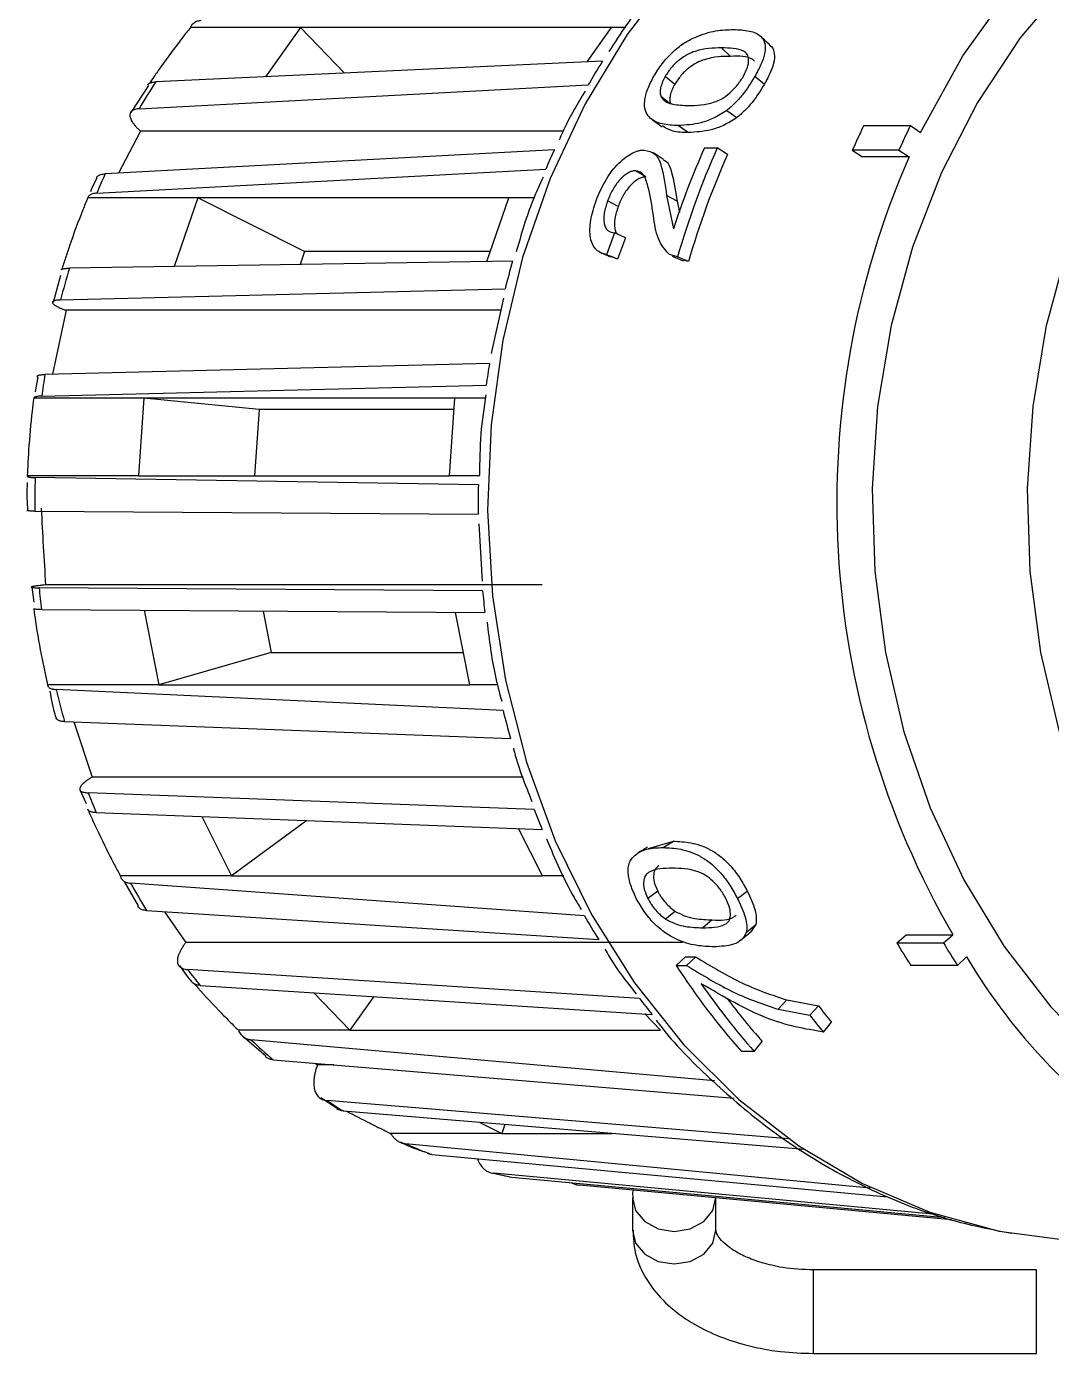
# Model space of a CAD drawing. Header units: millimetres. Extents: x 15 to 415, y 5 to 292.
# Drawn here: x 192.98 to 203.5, y 201.08 to 214.7 of the extents above; entities that cross this region are included whole.
import ezdxf

# ---------------------------------------------------------------- set-up
doc = ezdxf.new("R2010")
doc.units = ezdxf.units.MM

msp = doc.modelspace()

# ---------------------------------------------------------------- linework, layer by layer
at = {"color": 7, "linetype": 'Continuous', "lineweight": 25}
for p, q in [((195.7946, 214.6874), (194.6635, 214.6874)), ((195.7946, 214.6874), (195.4345, 214.1823)), ((198.9844, 214.6874), (195.7946, 214.6874)), ((196.246, 214.22), (195.7946, 214.6874)), ((198.7334, 214.3354), (198.9844, 214.6874)), ((199.1308, 214.6874), (198.9844, 214.6874)), ((200.2072, 214.3919), (200.1129, 214.4785)), ((198.8935, 214.3429), (194.3089, 214.1301)), ((194.2337, 214.0937), (194.054, 213.8144)), ((194.138, 213.8545), (198.7462, 214.1012)), ((199.6336, 214.1043), (199.5361, 214.1855)), ((200.4563, 214.1876), (200.5538, 214.1064)), ((199.5915, 213.9013), (199.4918, 213.9786)), ((200.1686, 213.8379), (200.2696, 213.7632)), ((199.6718, 213.682), (199.7742, 213.6102)), ((201.573, 213.6822), (202.0514, 213.6822)), ((202.0514, 213.6822), (202.1539, 213.6103)), ((194.1501, 213.6236), (193.9262, 213.194)), ((198.4874, 213.6236), (194.1501, 213.6236)), ((198.3983, 213.4334), (193.79, 213.1867)), ((199.9388, 213.4519), (200.0701, 213.4519)), ((200.1745, 213.3844), (200.0701, 213.4519)), ((201.4555, 213.4279), (201.5601, 213.3607)), ((201.9339, 213.4279), (201.4555, 213.4279)), ((201.9339, 213.4279), (202.0386, 213.3607)), ((202.0386, 213.3607), (201.5601, 213.3607)), ((193.7023, 212.9875), (198.3098, 213.2348)), ((199.3361, 213.1544), (199.2299, 213.2176)), ((194.7407, 212.9384), (193.6096, 212.9384)), ((194.7407, 212.9384), (194.4969, 212.2347)), ((197.9305, 212.9384), (194.7407, 212.9384)), ((195.8345, 212.3879), (194.7407, 212.9384)), ((197.7042, 212.2856), (197.9305, 212.9384)), ((198.189, 212.9384), (197.9305, 212.9384)), ((199.0531, 212.8513), (198.9446, 212.9088)), ((199.5501, 212.9653), (199.6204, 212.6226)), ((199.6582, 212.9067), (199.5501, 212.9653)), ((199.6582, 212.9067), (199.6838, 212.7878)), ((199.0163, 212.5815), (198.9345, 212.3566)), ((199.1269, 212.53), (199.0163, 212.5815)), ((199.1269, 212.53), (199.0463, 212.3093)), ((195.8345, 212.3879), (195.7885, 212.2552)), ((197.7397, 212.3879), (195.8345, 212.3879)), ((199.0463, 212.3093), (198.9345, 212.3566)), ((199.0463, 212.3093), (198.9771, 212.3414)), ((199.6631, 212.334), (199.5789, 212.3577)), ((199.7751, 212.2871), (199.6631, 212.334)), ((197.9702, 212.2898), (193.423, 212.2176)), ((199.7751, 212.2871), (199.7228, 212.3015)), ((193.3312, 212.1429), (193.2567, 211.8668)), ((193.3311, 211.8919), (197.892, 212.0051)), ((197.8759, 211.9115), (197.7489, 211.3407)), ((193.3875, 211.7859), (193.2503, 211.1291)), ((197.848, 211.7859), (193.3875, 211.7859)), ((197.7323, 211.2404), (193.1714, 211.1272)), ((193.097, 211.1018), (193.0713, 210.9489)), ((193.139, 210.9051), (197.6991, 211.0186)), ((194.1869, 210.8825), (193.0557, 210.8825)), ((194.1869, 210.8825), (194.1329, 210.0861)), ((197.3766, 210.8825), (194.1869, 210.8825)), ((195.3682, 210.7663), (194.1869, 210.8825)), ((197.3227, 210.0861), (197.3766, 210.8825)), ((197.6907, 210.8825), (197.3766, 210.8825)), ((195.3682, 210.7663), (195.3221, 210.0861)), ((197.3687, 210.7663), (195.3682, 210.7663)), ((194.1329, 210.0861), (192.9903, 210.0861)), ((197.6184, 209.9933), (193.0707, 210.0688)), ((194.1329, 210.0861), (197.3227, 210.0861)), ((197.6337, 210.0861), (197.3227, 210.0861)), ((193.0669, 209.7248), (197.6171, 209.6935)), ((197.6225, 209.5935), (197.6571, 209.0055)), ((193.0378, 208.9456), (193.0568, 208.7916)), ((197.6612, 208.9067), (193.1111, 208.938)), ((198.2718, 208.9673), (193.1775, 208.9673)), ((193.1372, 208.7147), (197.6865, 208.6833)), ((194.1899, 208.7074), (194.3401, 207.9434)), ((195.4097, 208.699), (195.4935, 208.2728)), ((197.5298, 207.9434), (197.384, 208.6854)), ((195.4935, 208.2728), (194.3401, 207.9434)), ((195.4935, 208.2728), (197.4651, 208.2728)), ((194.3401, 207.9434), (193.1975, 207.9434)), ((197.8726, 207.6782), (193.2867, 207.894)), ((194.3401, 207.9434), (197.5298, 207.9434)), ((197.8155, 207.9434), (197.5298, 207.9434)), ((193.3713, 207.5654), (197.9482, 207.3925)), ((193.4677, 207.5617), (193.6563, 206.9953)), ((193.5303, 206.8646), (193.5937, 206.7227)), ((198.0792, 206.9953), (193.6563, 206.9953)), ((198.192, 206.6607), (193.615, 206.8335)), ((193.6971, 206.6309), (198.2733, 206.4577)), ((194.7799, 206.5899), (195.0865, 205.9827)), ((195.8584, 206.5491), (195.0865, 205.9827)), ((198.2763, 205.9827), (198.0318, 206.4668)), ((199.3656, 206.2616), (199.6194, 206.3367)), ((199.514, 206.2713), (199.6194, 206.3367)), ((195.0865, 205.9827), (193.944, 205.9827)), ((193.9879, 205.9164), (194.1285, 205.6735)), ((195.0865, 205.9827), (198.2763, 205.9827)), ((198.4955, 205.9827), (198.2763, 205.9827)), ((198.708, 205.5711), (194.0497, 205.906)), ((199.4596, 205.8227), (199.3588, 205.7476)), ((200.2767, 205.7498), (200.3775, 205.8249)), ((194.2144, 205.625), (198.8532, 205.3276)), ((194.399, 205.6132), (194.6173, 205.2981)), ((199.639, 205.6172), (199.5402, 205.5383)), ((200.0185, 205.5292), (199.9207, 205.4485)), ((200.3679, 205.4007), (200.4652, 205.4823)), ((200.4652, 205.4823), (200.4134, 205.4068)), ((201.9119, 205.2943), (202.0081, 205.3778)), ((202.0081, 205.3778), (202.4866, 205.3778)), ((202.3904, 205.2943), (202.4866, 205.3778)), ((199.7116, 205.2981), (194.6173, 205.2981)), ((201.9119, 205.2943), (202.3904, 205.2943)), ((199.6497, 205.0616), (199.7432, 205.1494)), ((199.7432, 205.1494), (199.8495, 205.1494)), ((199.756, 205.0616), (199.8495, 205.1494)), ((202.5352, 205.0614), (202.6287, 205.1492)), ((199.2726, 204.7223), (194.6338, 205.0198)), ((199.6497, 205.0616), (199.756, 205.0616)), ((202.5352, 205.0614), (202.0568, 205.0614)), ((194.7638, 204.8576), (199.4019, 204.5595)), ((195.9255, 204.7829), (196.2991, 204.396)), ((196.5465, 204.743), (196.2991, 204.396)), ((200.6966, 204.6118), (200.7843, 204.7079)), ((200.7843, 204.7079), (201.1083, 204.6482)), ((199.4889, 204.396), (199.3263, 204.5644)), ((200.6966, 204.6118), (201.0214, 204.5509)), ((201.0214, 204.5509), (201.1083, 204.6482)), ((201.1591, 204.3779), (201.2433, 204.4784)), ((196.2991, 204.396), (195.1566, 204.396)), ((195.1968, 204.341), (195.4372, 204.1353)), ((200.0427, 203.8783), (195.2851, 204.2995)), ((196.2991, 204.396), (199.4889, 204.396)), ((200.4503, 204.1773), (200.5314, 204.2815)), ((200.4503, 204.1773), (200.3191, 204.1773)), ((195.5137, 204.0936), (200.2432, 203.7007)), ((195.9454, 204.0577), (195.9664, 204.0418)), ((196.1368, 204.0418), (195.9664, 204.0418)), ((196.0028, 203.7072), (196.1706, 203.5958)), ((200.7973, 203.2813), (196.0678, 203.6742)), ((196.2331, 203.5684), (200.9621, 203.1747)), ((197.8592, 203.3386), (196.7166, 203.3386)), ((197.6345, 203.4517), (197.8592, 203.3386)), ((197.891, 203.4304), (197.8592, 203.3386)), ((197.8592, 203.3386), (198.9927, 203.3386)), ((201.6395, 202.7756), (196.8719, 203.2318)), ((197.1421, 203.1211), (201.8158, 202.6867)), ((202.3184, 202.5064), (197.7766, 202.9286)), ((197.9609, 202.8895), (202.4051, 202.4755)), ((202.4729, 202.4513), (198.6547, 202.8073)), ((199.1996, 202.6802), (199.1996, 202.3454)), ((200.0567, 202.3454), (200.0567, 202.6766)), ((203.3457, 201.9368), (201.0567, 201.9368)), ((203.3457, 201.0797), (203.3457, 201.9368)), ((201.0567, 201.0797), (203.3457, 201.0797))]:
    msp.add_line(p, q, dxfattribs=at)
at = {"color": 8, "linetype": 'Continuous', "lineweight": 25}
msp.add_line((201.0567, 201.0797), (201.0567, 201.9368), dxfattribs=at)
at = {"color": 7, "linetype": 'Continuous', "lineweight": 25, "flags": 128}
for points in [[(202.1539, 213.6103), (202.5901, 214.3966), (203.1042, 215.1111), (203.6882, 215.7429), (204.3331, 216.2819), (205.0286, 216.7198), (205.7641, 217.0498), (206.5279, 217.2668), (207.3082, 217.3672)], [(199.6419, 215.2615), (199.1456, 214.6154), (198.7148, 213.9043), (198.3555, 213.1377), (198.0724, 212.326), (197.8695, 211.4802), (197.7494, 210.6117), (197.7137, 209.7322), (197.763, 208.8538), (197.8966, 207.9881), (198.1127, 207.147), (198.4083, 206.3419), (198.7794, 205.5835), (199.2212, 204.8822), (199.7274, 204.2475), (200.2914, 203.6878), (200.9055, 203.2109), (201.5614, 202.8231), (202.2502, 202.5297), (202.9626, 202.3347), (203.6889, 202.2407), (203.9955, 202.2317)], [(203.6781, 215.1752), (203.1783, 214.5807), (202.7404, 213.9191), (202.3705, 213.1998), (202.0737, 212.4328), (201.8544, 211.6289), (201.7154, 210.7993), (201.6588, 209.9558), (201.6854, 209.1101), (201.7948, 208.2741), (201.9855, 207.4596), (202.2548, 206.678), (202.5989, 205.9403), (203.0129, 205.2568), (203.4911, 204.6371), (204.0268, 204.09), (204.6124, 203.623), (205.2397, 203.2428), (205.9, 202.9547), (206.5838, 202.7627), (207.2817, 202.6695), (207.5839, 202.6602)], [(199.5191, 213.334), (199.4663, 213.3675), (199.4135, 213.4011)], [(198.8628, 212.3817), (198.9183, 212.358), (198.9738, 212.3343)], [(199.6088, 212.3418), (199.6645, 212.3184), (199.7202, 212.295)]]:
    msp.add_lwpolyline(points, dxfattribs=at)
at = {"color": 8, "linetype": 'Continuous', "lineweight": 25, "flags": 128}
for points in [[(205.8871, 203.8633), (205.6217, 204.09), (205.086, 204.6371), (204.6078, 205.2568), (204.1937, 205.9403), (203.8497, 206.678), (203.5804, 207.4596), (203.3897, 208.2741), (203.2803, 209.1101), (203.2537, 209.9558), (203.3103, 210.7993), (203.4492, 211.6289), (203.6686, 212.4328), (203.9653, 213.1998), (204.3353, 213.9191), (204.7732, 214.5807), (205.2729, 215.1752), (205.8275, 215.6943), (205.8931, 215.7477)], [(199.1996, 202.6802), (199.2322, 202.5473), (199.3251, 202.4347), (199.4641, 202.3594), (199.6281, 202.333), (199.7921, 202.3594), (199.9312, 202.4347), (200.0241, 202.5473), (200.0567, 202.6802), (200.0567, 202.6817)], [(199.1996, 202.3454), (199.2322, 202.2125), (199.3251, 202.0998), (199.4641, 202.0245), (199.6281, 201.9981), (199.7921, 202.0245), (199.9312, 202.0998), (200.0241, 202.2125), (200.0567, 202.3454), (200.0567, 202.3454)]]:
    msp.add_lwpolyline(points, dxfattribs=at)
at = {"color": 7, "linetype": 'Continuous', "lineweight": 25}
for centre, radius, start, end in [((205.276, 210.2859), 7.5627, 147.55782, 149.70193), ((200.2264, 210.2707), 7.0649, 146.88795, 149.51805), ((209.0375, 210.0797), 8.2883, 154.23725, 156.17397), ((209.5159, 210.0797), 8.2883, 154.23725, 156.17397), ((205.726, 210.0493), 8.0714, 155.21162, 156.75511), ((207.741, 209.9804), 8.5397, 156.01338, 161.97629), ((207.9294, 209.9577), 8.6011, 156.02996, 163.9617), ((207.8883, 209.9548), 8.4418, 156.02996, 163.9617), ((210.1524, 209.8121), 8.8559, 156.37724, 210.04693), ((200.6858, 210.0283), 7.5847, 155.39139, 157.0355), ((201.1065, 209.8756), 8.0325, 163.0485, 165.46288), ((206.2077, 209.8751), 8.5841, 163.66254, 165.633), ((206.4806, 209.8161), 8.8635, 170.75296, 172.20308), ((201.3866, 209.8144), 8.3195, 170.92135, 172.46717), ((201.5032, 209.8031), 8.4366, 178.19523, 180.53188), ((206.6121, 209.8031), 8.9957, 178.78835, 180.69823), ((201.4277, 209.7972), 8.3609, 185.89819, 187.43889), ((206.536, 209.7974), 8.9193, 185.73108, 187.17513), ((201.1655, 209.7465), 8.0936, 193.23128, 195.63348), ((206.2331, 209.7379), 8.6104, 193.83984, 195.80629), ((200.783, 209.619), 7.6902, 201.23582, 202.86486), ((205.8568, 209.6122), 8.2135, 201.05982, 202.58547), ((200.3076, 209.3844), 7.1597, 209.06714, 211.67397), ((205.3109, 209.3414), 7.6035, 209.72655, 211.86299), ((208.5899, 209.2849), 7.7794, 210.86097, 212.88126), ((209.0684, 209.2849), 7.7794, 210.86097, 212.88126), ((207.7141, 208.1445), 5.9019, 210.49794, 273.14306), ((199.8527, 209.0711), 6.6068, 217.82209, 219.62467), ((205.8632, 209.0696), 7.3941, 212.82385, 221.42556), ((205.9464, 209.0308), 7.3323, 214.52722, 221.44723), ((204.8652, 209.0336), 7.0615, 217.6278, 219.31517), ((205.867, 208.9966), 7.1204, 216.90265, 221.46715), ((206.7986, 209.0062), 7.2956, 217.63917, 219.37499), ((206.7784, 209.021), 7.1605, 217.63917, 219.37499), ((199.4388, 208.682), 6.0381, 226.53479, 229.4552), ((199.1466, 208.3008), 5.5574, 236.35799, 238.38091), ((198.9626, 207.9518), 5.1623, 246.10852, 249.35057), ((198.8889, 207.7194), 4.9182, 256.9297, 259.1243)]:
    msp.add_arc(centre, radius, start, end, dxfattribs=at)
for points, knots in [([(199.4602, 215.119), (199.4165, 215.0705), (199.2311, 214.8645), (199.0765, 214.6253), (198.9583, 214.4425)], [0, 0, 0, 0, 0.2356038, 1, 1, 1, 1]), ([(194.6635, 214.6874), (194.6372, 214.6541), (194.5315, 214.5202), (194.4198, 214.3685), (194.3245, 214.2337), (194.285, 214.177), (194.2581, 214.1374), (194.2426, 214.1146)], [0, 0, 0, 0, 0.175469, 0.7037819, 0.7922346, 0.8806108, 1, 1, 1, 1]), ([(194.7719, 214.7583), (194.7656, 214.7576), (194.7531, 214.7563), (194.7342, 214.7517), (194.7155, 214.7444), (194.6979, 214.7335), (194.6826, 214.7194), (194.6728, 214.7059), (194.6667, 214.6948), (194.6646, 214.6899), (194.6635, 214.6874)], [0, 0, 0, 0, 0.1206242, 0.2417402, 0.3990687, 0.5563971, 0.7137253, 0.8824374, 0.9411906, 1, 1, 1, 1]), ([(199.4192, 214.1876), (199.4462, 214.231), (199.5002, 214.3175), (199.6079, 214.4367), (199.7277, 214.532), (199.8816, 214.6085), (200.0594, 214.663), (200.1773, 214.6655), (200.2362, 214.6668)], [0, 0, 0, 0, 0.1264994, 0.2525475, 0.3776578, 0.5024578, 0.751109, 1, 1, 1, 1]), ([(200.2362, 214.6668), (200.2927, 214.6647), (200.4054, 214.6603), (200.5167, 214.6128), (200.5639, 214.5299), (200.5654, 214.437), (200.5267, 214.3174), (200.4798, 214.231), (200.4563, 214.1876)], [0, 0, 0, 0, 0.2489047, 0.4974834, 0.6223125, 0.7475325, 0.873476, 1, 1, 1, 1]), ([(200.6136, 214.5042), (200.5978, 214.5192), (200.5663, 214.5493), (200.5348, 214.5794), (200.519, 214.5945)], [0, 0, 0, 0, 0.4999992, 1, 1, 1, 1]), ([(200.6119, 214.5028), (200.6139, 214.5019), (200.6374, 214.491), (200.6553, 214.4401), (200.6608, 214.3522), (200.6227, 214.2338), (200.5768, 214.1489), (200.5538, 214.1064)], [0, 0, 0, 0, 0.0229658, 0.2674765, 0.5114774, 0.7554969, 1, 1, 1, 1]), ([(200.1129, 214.4785), (200.028, 214.4772), (199.9218, 214.4755), (199.7648, 214.4153), (199.6799, 214.3578), (199.5963, 214.2794), (199.5562, 214.2168), (199.5361, 214.1855)], [0, 0, 0, 0, 0.4979511, 0.6227535, 0.7479571, 0.873668, 1, 1, 1, 1]), ([(200.2072, 214.3919), (200.1223, 214.3906), (200.0163, 214.389), (199.86, 214.33), (199.7758, 214.2736), (199.693, 214.1967), (199.6534, 214.1351), (199.6336, 214.1043)], [0, 0, 0, 0, 0.5004746, 0.625625, 0.7505855, 0.8752851, 1, 1, 1, 1]), ([(200.3382, 214.1876), (200.354, 214.2188), (200.3856, 214.2811), (200.3953, 214.3585), (200.3819, 214.4166), (200.2991, 214.4753), (200.1956, 214.4771), (200.1129, 214.4785)], [0, 0, 0, 0, 0.1262341, 0.2519697, 0.3771553, 0.5019799, 1, 1, 1, 1]), ([(200.4536, 214.3418), (200.4472, 214.3475), (200.3907, 214.3971), (200.2934, 214.3944), (200.2072, 214.3919)], [0, 0, 0, 0, 0.1144967, 1, 1, 1, 1]), ([(194.2258, 214.0988), (194.2266, 214.1003), (194.2292, 214.1053), (194.2377, 214.1124), (194.2507, 214.1196), (194.2646, 214.124), (194.2767, 214.1266), (194.2898, 214.1288), (194.3012, 214.1296), (194.3089, 214.1301)], [0, 0, 0, 0, 0.0813358, 0.2660796, 0.4639893, 0.6411048, 0.7300344, 0.8182562, 1, 1, 1, 1]), ([(199.6718, 213.682), (199.6151, 213.6845), (199.5017, 213.6894), (199.3836, 213.7417), (199.3277, 213.8323), (199.3184, 213.9317), (199.3502, 214.0567), (199.3961, 214.1439), (199.4192, 214.1876)], [0, 0, 0, 0, 0.2489196, 0.4974993, 0.6223655, 0.7475698, 0.8734839, 1, 1, 1, 1]), ([(199.5361, 214.1855), (199.5305, 214.1755), (199.5195, 214.1555), (199.5016, 214.116), (199.4867, 214.0684), (199.482, 214.0178), (199.4885, 213.9917), (199.4918, 213.9786)], [0, 0, 0, 0, 0.1257548, 0.2513864, 0.5017456, 0.7512825, 1, 1, 1, 1]), ([(199.6336, 214.1043), (199.6282, 214.0945), (199.6173, 214.0749), (199.5999, 214.0361), (199.5855, 213.9893), (199.5813, 213.9397), (199.5881, 213.9141), (199.5915, 213.9013)], [0, 0, 0, 0, 0.1251768, 0.2502868, 0.500035, 0.7499143, 1, 1, 1, 1]), ([(199.774, 213.8872), (199.8585, 213.8889), (199.9641, 213.891), (200.1162, 213.9525), (200.1976, 214.0139), (200.2783, 214.0934), (200.3182, 214.1562), (200.3382, 214.1876)], [0, 0, 0, 0, 0.4979741, 0.6227974, 0.7479899, 0.8737186, 1, 1, 1, 1]), ([(200.4563, 214.1876), (200.416, 214.1223), (200.3557, 214.0242), (200.2637, 213.9229), (200.2098, 213.8713), (200.1823, 213.849), (200.1686, 213.8379)], [0, 0, 0, 0, 0.5003167, 0.7504277, 0.8753328, 1, 1, 1, 1]), ([(200.5538, 214.1064), (200.5142, 214.0422), (200.4547, 213.9457), (200.3638, 213.8465), (200.3104, 213.7959), (200.2832, 213.7741), (200.2696, 213.7632)], [0, 0, 0, 0, 0.4988163, 0.7491523, 0.8745511, 1, 1, 1, 1]), ([(198.714, 214.0335), (198.6371, 213.9081), (198.5386, 213.7474), (198.4638, 213.5704), (198.4474, 213.5316)], [0, 0, 0, 0, 0.7806617, 1, 1, 1, 1]), ([(199.4918, 213.9786), (199.5072, 213.9596), (199.538, 213.9216), (199.6358, 213.8931), (199.7187, 213.8896), (199.774, 213.8872)], [0, 0, 0, 0, 0.2499109, 0.5000071, 1, 1, 1, 1]), ([(194.138, 213.8545), (194.1301, 213.8538), (194.1142, 213.8526), (194.0942, 213.848), (194.0768, 213.8414), (194.0583, 213.8299), (194.0469, 213.8143), (194.0426, 213.7951), (194.0431, 213.7788), (194.0473, 213.7609), (194.0549, 213.7419), (194.0662, 213.7212), (194.0813, 213.6988), (194.1005, 213.6748), (194.123, 213.6498), (194.141, 213.6324), (194.1501, 213.6236)], [0, 0, 0, 0, 0.064803, 0.129606, 0.194409, 0.2638905, 0.3934223, 0.4582437, 0.5277385, 0.5926112, 0.6574839, 0.7223565, 0.7918988, 0.8605447, 0.9291906, 1, 1, 1, 1]), ([(200.1686, 213.8379), (200.1224, 213.8085), (200.0302, 213.7497), (199.8595, 213.6928), (199.7469, 213.6863), (199.6718, 213.682)], [0, 0, 0, 0, 0.2503766, 0.5004768, 1, 1, 1, 1]), ([(199.4044, 213.7413), (199.421, 213.7295), (199.454, 213.7058), (199.4871, 213.6821), (199.5036, 213.6703)], [0, 0, 0, 0, 0.5000031, 1, 1, 1, 1]), ([(199.7742, 213.6102), (199.7161, 213.6106), (199.6148, 213.6114), (199.5406, 213.6576), (199.509, 213.6773)], [0, 0, 0, 0, 0.574268, 1, 1, 1, 1]), ([(200.2696, 213.7632), (200.2237, 213.7343), (200.1319, 213.6765), (199.9618, 213.6207), (199.8493, 213.6144), (199.7742, 213.6102)], [0, 0, 0, 0, 0.2496847, 0.4998081, 1, 1, 1, 1]), ([(198.8282, 212.9136), (198.8554, 212.9798), (198.8962, 213.079), (198.9757, 213.2001), (199.0428, 213.2804), (199.1147, 213.3465), (199.1877, 213.3968), (199.2457, 213.42), (199.2892, 213.4299), (199.3093, 213.4305), (199.3194, 213.4308)], [0, 0, 0, 0, 0.2516877, 0.3774668, 0.5027967, 0.6279242, 0.7520739, 0.8760112, 0.9380085, 1, 1, 1, 1]), ([(199.3194, 213.4308), (199.3593, 213.4221), (199.4394, 213.4045), (199.5147, 213.2392), (199.5359, 213.075), (199.5501, 212.9653)], [0, 0, 0, 0, 0.2477429, 0.4974241, 1, 1, 1, 1]), ([(199.516, 213.3288), (199.5219, 213.3268), (199.5654, 213.3125), (199.6162, 213.1693), (199.6414, 213.0118), (199.6582, 212.9067)], [0, 0, 0, 0, 0.0500991, 0.3660924, 1, 1, 1, 1]), ([(193.7039, 213.1421), (193.6865, 213.1103), (193.6616, 213.065), (193.6436, 213.0154), (193.6382, 213.0006)], [0, 0, 0, 0, 0.7006879, 1, 1, 1, 1]), ([(193.7011, 213.1435), (193.7017, 213.1463), (193.7035, 213.1538), (193.7131, 213.163), (193.7262, 213.1724), (193.7438, 213.1795), (193.7646, 213.1846), (193.7815, 213.186), (193.79, 213.1867)], [0, 0, 0, 0, 0.1031675, 0.2741662, 0.4575448, 0.6365055, 0.8154663, 1, 1, 1, 1]), ([(198.2825, 213.1531), (198.2462, 213.0732), (198.1348, 212.8281), (198.0585, 212.5645), (198.007, 212.3868)], [0, 0, 0, 0, 0.3257621, 1, 1, 1, 1]), ([(199.2299, 213.2176), (199.2178, 213.2166), (199.1936, 213.2145), (199.153, 213.1961), (199.111, 213.1658), (199.0696, 213.1258), (199.0307, 213.0775), (198.9843, 213.0063), (198.9605, 212.9479), (198.9446, 212.9088)], [0, 0, 0, 0, 0.1238355, 0.2477501, 0.3676664, 0.4971161, 0.6224995, 0.7482459, 1, 1, 1, 1]), ([(199.3361, 213.1544), (199.3241, 213.1533), (199.2999, 213.1513), (199.2596, 213.1333), (199.2177, 213.1036), (199.1766, 213.0644), (199.1381, 213.0169), (199.0922, 212.9471), (199.0687, 212.8896), (199.0531, 212.8513)], [0, 0, 0, 0, 0.12508492, 0.25003868, 0.37055013, 0.50016895, 0.62523209, 0.75027771, 1, 1, 1, 1]), ([(199.4148, 212.7601), (199.3997, 212.8587), (199.3771, 213.0063), (199.3319, 213.1522), (199.284, 213.2082), (199.2479, 213.2145), (199.2299, 213.2176)], [0, 0, 0, 0, 0.501966, 0.7517028, 0.8761397, 1, 1, 1, 1]), ([(193.6096, 212.9384), (193.593, 212.8978), (193.5263, 212.735), (193.4588, 212.5504), (193.4028, 212.3864), (193.3753, 212.304), (193.3557, 212.2423), (193.3427, 212.2011)], [0, 0, 0, 0, 0.1658599, 0.6652408, 0.7488497, 0.8323861, 1, 1, 1, 1]), ([(193.7023, 212.9875), (193.6961, 212.9871), (193.6839, 212.9862), (193.666, 212.983), (193.649, 212.9779), (193.6338, 212.9703), (193.6216, 212.9606), (193.6148, 212.9512), (193.6112, 212.9435), (193.6101, 212.9401), (193.6096, 212.9384)], [0, 0, 0, 0, 0.1206242, 0.2417402, 0.3990687, 0.5563971, 0.7137253, 0.8824374, 0.9411906, 1, 1, 1, 1]), ([(198.9345, 212.3566), (198.8972, 212.3678), (198.841, 212.3847), (198.7903, 212.4545), (198.7674, 212.5261), (198.7609, 212.6128), (198.773, 212.7422), (198.8061, 212.8451), (198.8282, 212.9136)], [0, 0, 0, 0, 0.2474197, 0.3728759, 0.496729, 0.6215912, 0.7480573, 1, 1, 1, 1]), ([(198.9446, 212.9088), (198.931, 212.8665), (198.9105, 212.803), (198.9043, 212.7247), (198.9088, 212.6725), (198.9233, 212.6299), (198.9559, 212.5905), (198.9922, 212.5851), (199.0163, 212.5815)], [0, 0, 0, 0, 0.2520304, 0.3779616, 0.5034278, 0.6283719, 0.752787, 1, 1, 1, 1]), ([(199.0531, 212.8513), (199.0398, 212.8098), (199.0197, 212.7474), (199.014, 212.6704), (199.0192, 212.6198), (199.0297, 212.5842), (199.0417, 212.5717), (199.0451, 212.568)], [0, 0, 0, 0, 0.3696142, 0.5547803, 0.7398787, 0.9249864, 1, 1, 1, 1]), ([(199.5789, 212.3577), (199.5359, 212.4068), (199.4494, 212.5055), (199.4263, 212.6749), (199.4148, 212.7601)], [0, 0, 0, 0, 0.4973997, 1, 1, 1, 1]), ([(193.3427, 212.2011), (193.3425, 212.2024), (193.3422, 212.2052), (193.3466, 212.2086), (193.3547, 212.2116), (193.3667, 212.2141), (193.3797, 212.2156), (193.3913, 212.2164), (193.4041, 212.2172), (193.4154, 212.2174), (193.423, 212.2176)], [0, 0, 0, 0, 0.1434162, 0.2868333, 0.4302515, 0.5838904, 0.7213867, 0.7904234, 0.8589108, 1, 1, 1, 1]), ([(193.3311, 211.8919), (193.3233, 211.8916), (193.3077, 211.891), (193.2886, 211.8889), (193.2724, 211.8859), (193.2562, 211.8806), (193.2477, 211.8734), (193.2471, 211.8646), (193.2507, 211.8571), (193.2584, 211.8489), (193.2696, 211.8402), (193.2849, 211.8307), (193.3043, 211.8204), (193.328, 211.8094), (193.3554, 211.7979), (193.3767, 211.7899), (193.3875, 211.7859)], [0, 0, 0, 0, 0.064803, 0.129606, 0.194409, 0.2638905, 0.3934223, 0.4582437, 0.5277385, 0.5926112, 0.6574839, 0.7223565, 0.7918988, 0.8605447, 0.9291906, 1, 1, 1, 1]), ([(193.0896, 211.1031), (193.0897, 211.1059), (193.0898, 211.1109), (193.0988, 211.1163), (193.1104, 211.1206), (193.1265, 211.1239), (193.1464, 211.1262), (193.163, 211.1268), (193.1714, 211.1272)], [0, 0, 0, 0, 0.1966553, 0.3498353, 0.5141053, 0.6744065, 0.8347077, 1, 1, 1, 1]), ([(193.0557, 210.8825), (193.0502, 210.8387), (193.028, 210.6628), (193.011, 210.4634), (192.9998, 210.2863), (192.9949, 210.1973), (192.9922, 210.1306), (192.9903, 210.0861)], [0, 0, 0, 0, 0.1658599, 0.6652408, 0.7488497, 0.8323861, 1, 1, 1, 1]), ([(193.139, 210.9051), (193.1329, 210.9048), (193.1208, 210.9044), (193.1036, 210.903), (193.0875, 210.9006), (193.0738, 210.8972), (193.0635, 210.8927), (193.0585, 210.8884), (193.0564, 210.8848), (193.056, 210.8833), (193.0557, 210.8825)], [0, 0, 0, 0, 0.1206242, 0.2417402, 0.3990687, 0.5563971, 0.7137253, 0.8824374, 0.9411906, 1, 1, 1, 1]), ([(197.6954, 210.9198), (197.6754, 210.7861), (197.6345, 210.5127), (197.6318, 210.2351), (197.6303, 210.0933)], [0, 0, 0, 0, 0.4893019, 1, 1, 1, 1]), ([(192.9898, 210.02), (192.9889, 210.0077), (192.9816, 209.9119), (192.9881, 209.8156), (192.9939, 209.7317)], [0, 0, 0, 0, 0.1285553, 1, 1, 1, 1]), ([(192.9903, 210.0861), (192.9902, 210.0847), (192.9899, 210.0818), (192.9943, 210.0782), (193.0024, 210.075), (193.0144, 210.0725), (193.0275, 210.0709), (193.0391, 210.07), (193.0519, 210.0693), (193.0632, 210.069), (193.0707, 210.0688)], [0, 0, 0, 0, 0.1434162, 0.2868333, 0.4302515, 0.5838904, 0.7213867, 0.7904234, 0.8589108, 1, 1, 1, 1]), ([(193.0669, 209.7248), (193.0607, 209.7248), (193.0483, 209.725), (193.031, 209.7254), (193.0151, 209.726), (193.0018, 209.727), (192.9921, 209.7283), (192.9863, 209.7297), (192.9859, 209.7309), (192.9857, 209.7315)], [0, 0, 0, 0, 0.11922652, 0.23896822, 0.38988018, 0.54079209, 0.69170394, 0.85352043, 1, 1, 1, 1]), ([(193.1775, 208.9673), (193.1669, 208.9662), (193.1509, 208.9646), (193.1319, 208.9626), (193.1136, 208.9605), (193.0934, 208.9581), (193.073, 208.9553), (193.0566, 208.9527), (193.0436, 208.9502), (193.0347, 208.9479), (193.03, 208.9458), (193.0293, 208.9439), (193.0326, 208.9423), (193.0397, 208.941), (193.0482, 208.9401), (193.0557, 208.9396), (193.0641, 208.9391), (193.0761, 208.9386), (193.0924, 208.9382), (193.1048, 208.9381), (193.1111, 208.938)], [0, 0, 0, 0, 0.0669133, 0.1005304, 0.1338419, 0.2027554, 0.2678245, 0.3328936, 0.3979628, 0.4677427, 0.5327109, 0.5976791, 0.6626473, 0.7323198, 0.7869589, 0.8143663, 0.8416064, 0.8973325, 0.9485556, 1, 1, 1, 1]), ([(193.0561, 208.7209), (193.062, 208.6781), (193.0855, 208.5064), (193.1202, 208.3118), (193.1551, 208.1388), (193.1732, 208.052), (193.1878, 207.9868), (193.1975, 207.9434)], [0, 0, 0, 0, 0.1658599, 0.6652408, 0.7488497, 0.8323861, 1, 1, 1, 1]), ([(193.1372, 208.7147), (193.1312, 208.7148), (193.1191, 208.7149), (193.102, 208.7153), (193.0862, 208.7159), (193.0727, 208.7169), (193.0628, 208.7181), (193.0583, 208.7193), (193.0565, 208.7203), (193.0562, 208.7207), (193.0561, 208.7209)], [0, 0, 0, 0, 0.1206242, 0.2417402, 0.3990687, 0.5563971, 0.7137253, 0.8824374, 0.9411906, 1, 1, 1, 1]), ([(197.7078, 208.5843), (197.7298, 208.4031), (197.7633, 208.1279), (197.834, 207.8631), (197.8582, 207.7727)], [0, 0, 0, 0, 0.6584005, 1, 1, 1, 1]), ([(193.1975, 207.9434), (193.1981, 207.9393), (193.1993, 207.9312), (193.2055, 207.9209), (193.2152, 207.9118), (193.2285, 207.9046), (193.2424, 207.9001), (193.2545, 207.8975), (193.2676, 207.8953), (193.279, 207.8945), (193.2867, 207.894)], [0, 0, 0, 0, 0.1434162, 0.2868333, 0.4302515, 0.5838904, 0.7213867, 0.7904234, 0.8589108, 1, 1, 1, 1]), ([(193.2211, 207.8784), (193.2364, 207.7923), (193.2532, 207.6973), (193.2833, 207.6075), (193.2862, 207.5991)], [0, 0, 0, 0, 0.9065881, 1, 1, 1, 1]), ([(193.3713, 207.5654), (193.3634, 207.5658), (193.3477, 207.5667), (193.3283, 207.5699), (193.3117, 207.5745), (193.295, 207.5827), (193.2861, 207.591), (193.2853, 207.5982), (193.2852, 207.5987)], [0, 0, 0, 0, 0.1601461, 0.3202922, 0.4804382, 0.6521463, 0.9722551, 1, 1, 1, 1]), ([(197.9781, 207.2932), (197.9817, 207.2786), (198.0283, 207.0893), (198.1007, 206.9109), (198.1674, 206.7462)], [0, 0, 0, 0, 0.0771052, 1, 1, 1, 1]), ([(193.6563, 206.9953), (193.6469, 206.9896), (193.628, 206.9782), (193.6036, 206.9617), (193.5816, 206.9454), (193.5632, 206.9298), (193.5486, 206.9151), (193.5378, 206.9016), (193.5306, 206.8888), (193.5262, 206.8734), (193.5297, 206.8604), (193.5407, 206.85), (193.5531, 206.8435), (193.5697, 206.8386), (193.5899, 206.835), (193.6065, 206.834), (193.615, 206.8335)], [0, 0, 0, 0, 0.0650112, 0.1300225, 0.1950339, 0.2647294, 0.3297609, 0.3947924, 0.459824, 0.5295601, 0.6593551, 0.7243086, 0.7939645, 0.8619375, 0.9299106, 1, 1, 1, 1]), ([(193.6107, 206.6653), (193.6271, 206.6277), (193.693, 206.477), (193.7757, 206.3061), (193.8533, 206.1543), (193.8928, 206.078), (193.9235, 206.0209), (193.944, 205.9827)], [0, 0, 0, 0, 0.16585987, 0.66524082, 0.74884966, 0.83238612, 1, 1, 1, 1]), ([(193.6971, 206.6309), (193.691, 206.6312), (193.6789, 206.6319), (193.6614, 206.6341), (193.645, 206.6377), (193.6308, 206.6429), (193.6198, 206.6498), (193.6142, 206.6563), (193.6116, 206.6617), (193.611, 206.6641), (193.6107, 206.6653)], [0, 0, 0, 0, 0.12062417, 0.24174018, 0.39906869, 0.55639709, 0.71372534, 0.88243743, 0.94119061, 1, 1, 1, 1]), ([(198.3186, 206.3599), (198.4053, 206.1537), (198.5105, 205.9034), (198.6487, 205.6774), (198.6731, 205.6375)], [0, 0, 0, 0, 0.8237926, 1, 1, 1, 1]), ([(199.6194, 206.3367), (199.6783, 206.3342), (199.796, 206.3293), (199.9618, 206.2762), (200.1036, 206.185), (200.2102, 206.0846), (200.3053, 205.9579), (200.3534, 205.8692), (200.3775, 205.8249)], [0, 0, 0, 0, 0.250515, 0.5004059, 0.6254334, 0.7502002, 0.8749764, 1, 1, 1, 1]), ([(199.2395, 205.7498), (199.2185, 205.795), (199.1767, 205.8852), (199.1501, 206.0138), (199.1612, 206.1189), (199.2272, 206.2046), (199.3417, 206.2668), (199.4566, 206.2698), (199.514, 206.2713)], [0, 0, 0, 0, 0.1264994, 0.2525475, 0.3776578, 0.5024578, 0.751109, 1, 1, 1, 1]), ([(199.3558, 206.2783), (199.3388, 206.2676), (199.3049, 206.2461), (199.271, 206.2247), (199.254, 206.214)], [0, 0, 0, 0, 0.4999982, 1, 1, 1, 1]), ([(199.514, 206.2713), (199.573, 206.2688), (199.6908, 206.2638), (199.8572, 206.2095), (199.9998, 206.1165), (200.1072, 206.0141), (200.2033, 205.8851), (200.2522, 205.795), (200.2767, 205.7498)], [0, 0, 0, 0, 0.2489047, 0.4974834, 0.6223125, 0.7475325, 0.873476, 1, 1, 1, 1]), ([(199.6074, 206.06), (199.524, 206.0584), (199.4197, 206.0565), (199.331, 205.9909), (199.311, 205.9288), (199.3151, 205.8452), (199.3442, 205.7802), (199.3588, 205.7476)], [0, 0, 0, 0, 0.4979511, 0.6227535, 0.7479571, 0.873668, 1, 1, 1, 1]), ([(199.4693, 206.0828), (199.458, 206.0753), (199.4315, 206.0576), (199.4138, 206.0004), (199.4168, 205.9188), (199.4453, 205.8548), (199.4596, 205.8227)], [0, 0, 0, 0, 0.1993533, 0.4665965, 0.7332819, 1, 1, 1, 1]), ([(200.1585, 205.7498), (200.1398, 205.7823), (200.1025, 205.847), (200.0255, 205.9295), (199.9467, 205.9923), (199.7973, 206.0563), (199.6918, 206.0583), (199.6074, 206.06)], [0, 0, 0, 0, 0.1262341, 0.2519697, 0.3771553, 0.5019799, 1, 1, 1, 1]), ([(193.944, 205.9827), (193.9459, 205.9764), (193.9498, 205.9638), (193.9595, 205.9478), (193.9723, 205.9337), (193.9879, 205.9226), (194.0033, 205.9155), (194.0163, 205.9115), (194.0302, 205.9081), (194.0419, 205.9068), (194.0497, 205.906)], [0, 0, 0, 0, 0.1434162, 0.2868333, 0.4302515, 0.5838904, 0.7213867, 0.7904234, 0.8589108, 1, 1, 1, 1]), ([(199.4596, 205.8227), (199.465, 205.8126), (199.4758, 205.7924), (199.5009, 205.7526), (199.5376, 205.7051), (199.5874, 205.6553), (199.6218, 205.6299), (199.639, 205.6172)], [0, 0, 0, 0, 0.1251768, 0.2502868, 0.500035, 0.7499143, 1, 1, 1, 1]), ([(200.3775, 205.8249), (200.4083, 205.7592), (200.4545, 205.6607), (200.4703, 205.5632), (200.4712, 205.5138), (200.4672, 205.4928), (200.4652, 205.4823)], [0, 0, 0, 0, 0.4988163, 0.7491523, 0.8745511, 1, 1, 1, 1]), ([(194.2144, 205.625), (194.2064, 205.6258), (194.1904, 205.6273), (194.1698, 205.6328), (194.1517, 205.6408), (194.1343, 205.6521), (194.1274, 205.664), (194.1236, 205.6706)], [0, 0, 0, 0, 0.1843043, 0.3686086, 0.5529129, 0.7505233, 1, 1, 1, 1]), ([(200.0358, 205.2528), (199.9765, 205.2552), (199.8579, 205.2598), (199.685, 205.3087), (199.5331, 205.3951), (199.4176, 205.4916), (199.3144, 205.6154), (199.2645, 205.705), (199.2395, 205.7498)], [0, 0, 0, 0, 0.2489196, 0.4974993, 0.6223655, 0.7475698, 0.8734839, 1, 1, 1, 1]), ([(199.3588, 205.7476), (199.3643, 205.7373), (199.3752, 205.7167), (199.4008, 205.6762), (199.4378, 205.6279), (199.4881, 205.5772), (199.5229, 205.5512), (199.5402, 205.5383)], [0, 0, 0, 0, 0.1257548, 0.2513864, 0.5017456, 0.7512825, 1, 1, 1, 1]), ([(199.9207, 205.4485), (200.0034, 205.4501), (200.1068, 205.4521), (200.1928, 205.5124), (200.208, 205.5732), (200.2023, 205.653), (200.1731, 205.7175), (200.1585, 205.7498)], [0, 0, 0, 0, 0.4979741, 0.6227974, 0.7479899, 0.8737186, 1, 1, 1, 1]), ([(200.2767, 205.7498), (200.3081, 205.683), (200.3552, 205.5828), (200.3721, 205.4832), (200.3735, 205.433), (200.3698, 205.4115), (200.3679, 205.4007)], [0, 0, 0, 0, 0.5003167, 0.7504277, 0.8753328, 1, 1, 1, 1]), ([(199.5402, 205.5383), (199.5761, 205.5195), (199.6479, 205.4819), (199.7762, 205.4542), (199.8629, 205.4508), (199.9207, 205.4485)], [0, 0, 0, 0, 0.2499109, 0.5000071, 1, 1, 1, 1]), ([(199.639, 205.6172), (199.6747, 205.5988), (199.7462, 205.5619), (199.8741, 205.5347), (199.9607, 205.5314), (200.0185, 205.5292)], [0, 0, 0, 0, 0.2494139, 0.4995671, 1, 1, 1, 1]), ([(200.0185, 205.5292), (200.1048, 205.5264), (200.2003, 205.5233), (200.2581, 205.5732), (200.2636, 205.578)], [0, 0, 0, 0, 0.9039181, 1, 1, 1, 1]), ([(200.3679, 205.4007), (200.353, 205.3726), (200.3232, 205.3163), (200.2123, 205.2629), (200.1064, 205.2569), (200.0358, 205.2528)], [0, 0, 0, 0, 0.2503766, 0.5004768, 1, 1, 1, 1]), ([(200.3158, 205.3229), (200.3321, 205.3369), (200.3647, 205.3649), (200.3973, 205.3929), (200.4136, 205.407)], [0, 0, 0, 0, 0.4999951, 1, 1, 1, 1]), ([(194.6173, 205.2981), (194.6099, 205.2883), (194.5951, 205.2687), (194.5766, 205.2403), (194.5604, 205.2123), (194.5476, 205.1854), (194.5382, 205.1601), (194.5323, 205.1369), (194.5297, 205.1149), (194.5308, 205.0883), (194.5389, 205.0659), (194.5537, 205.0481), (194.5683, 205.037), (194.5867, 205.0284), (194.6082, 205.0223), (194.6252, 205.0206), (194.6338, 205.0198)], [0, 0, 0, 0, 0.0650077, 0.1300155, 0.1950233, 0.2647145, 0.329746, 0.3947775, 0.4598091, 0.5295452, 0.6593403, 0.7242937, 0.7939497, 0.8619275, 0.9299053, 1, 1, 1, 1]), ([(198.9177, 205.229), (198.9468, 205.1787), (199.0416, 205.0147), (199.1581, 204.8709), (199.2389, 204.7713)], [0, 0, 0, 0, 0.306854, 1, 1, 1, 1]), ([(199.8495, 205.1494), (200.0107, 205.052), (200.3333, 204.8572), (200.6339, 204.7577), (200.7843, 204.7079)], [0, 0, 0, 0, 0.4998423, 1, 1, 1, 1]), ([(194.5523, 205.0624), (194.5875, 205.0093), (194.6268, 204.9497), (194.6742, 204.8991), (194.6792, 204.8937)], [0, 0, 0, 0, 0.8932879, 1, 1, 1, 1]), ([(199.756, 205.0616), (199.9183, 204.9624), (200.2426, 204.7643), (200.5454, 204.6626), (200.6966, 204.6118)], [0, 0, 0, 0, 0.5006269, 1, 1, 1, 1]), ([(194.7638, 204.8576), (194.7577, 204.8581), (194.7453, 204.8592), (194.7271, 204.8631), (194.7094, 204.8692), (194.6932, 204.8783), (194.6798, 204.8901), (194.6719, 204.9014), (194.6673, 204.9107), (194.6659, 204.9147), (194.6651, 204.9168)], [0, 0, 0, 0, 0.1206242, 0.2417402, 0.3990687, 0.5563971, 0.7137253, 0.8824374, 0.9411906, 1, 1, 1, 1]), ([(194.7035, 204.8732), (194.716, 204.859), (194.8043, 204.7585), (194.9134, 204.6428), (195.0261, 204.5269), (195.0833, 204.4687), (195.1273, 204.4251), (195.1566, 204.396)], [0, 0, 0, 0, 0.0893923, 0.6345527, 0.7258261, 0.8170206, 1, 1, 1, 1]), ([(201.1591, 204.3779), (200.9697, 204.4101), (200.59, 204.4745), (200.1341, 204.7412), (199.9056, 204.8749)], [0, 0, 0, 0, 0.4987635, 1, 1, 1, 1]), ([(199.4419, 204.5011), (199.4524, 204.487), (199.6178, 204.2654), (199.9906, 203.8948), (200.5568, 203.4033), (201.1709, 202.9954), (201.8175, 202.6707), (202.4586, 202.435), (202.8888, 202.3522), (203.0878, 202.3139)], [0, 0, 0, 0, 0.0115427, 0.1810889, 0.3503417, 0.5192025, 0.6875894, 0.8554599, 1, 1, 1, 1]), ([(195.1566, 204.396), (195.1604, 204.3881), (195.168, 204.3722), (195.1825, 204.3521), (195.1994, 204.3344), (195.2184, 204.3204), (195.2358, 204.3115), (195.25, 204.3064), (195.2649, 204.3021), (195.277, 204.3006), (195.2851, 204.2995)], [0, 0, 0, 0, 0.1434162, 0.2868333, 0.4302515, 0.5838904, 0.7213867, 0.7904234, 0.8589108, 1, 1, 1, 1]), ([(195.5137, 204.0936), (195.5055, 204.0946), (195.489, 204.0966), (195.4668, 204.1039), (195.4469, 204.1137), (195.4358, 204.1228), (195.4305, 204.1272)], [0, 0, 0, 0, 0.2545691, 0.5091382, 0.7637072, 1, 1, 1, 1]), ([(195.9664, 204.0418), (195.962, 204.0289), (195.9532, 204.0031), (195.9433, 203.9656), (195.9357, 203.9285), (195.9311, 203.8931), (195.9294, 203.8596), (195.9306, 203.8289), (195.9346, 203.7998), (195.9439, 203.7648), (195.9589, 203.7352), (195.979, 203.7117), (195.9971, 203.6969), (196.0181, 203.6856), (196.0414, 203.6776), (196.0589, 203.6753), (196.0678, 203.6742)], [0, 0, 0, 0, 0.0650077, 0.1300155, 0.1950233, 0.2647145, 0.329746, 0.3947775, 0.4598091, 0.5295452, 0.6593403, 0.7242937, 0.7939497, 0.8619275, 0.9299053, 1, 1, 1, 1]), ([(196.2331, 203.5684), (196.2267, 203.5691), (196.214, 203.5706), (196.1946, 203.5758), (196.1786, 203.5819), (196.1695, 203.588), (196.1666, 203.5899)], [0, 0, 0, 0, 0.2556231, 0.5122885, 0.8456943, 1, 1, 1, 1]), ([(196.2686, 203.5654), (196.347, 203.5242), (196.4418, 203.4745), (196.5588, 203.416), (196.6282, 203.3816), (196.6812, 203.3558), (196.7166, 203.3386)], [0, 0, 0, 0, 0.5451638, 0.6587628, 0.7722636, 1, 1, 1, 1]), ([(196.7166, 203.3386), (196.7226, 203.3298), (196.7347, 203.3123), (196.7547, 203.29), (196.7765, 203.2704), (196.7994, 203.2548), (196.8193, 203.2451), (196.8349, 203.2394), (196.851, 203.2346), (196.8635, 203.2329), (196.8719, 203.2318)], [0, 0, 0, 0, 0.1434162, 0.2868333, 0.4302515, 0.5838904, 0.7213867, 0.7904234, 0.8589108, 1, 1, 1, 1]), ([(196.8202, 203.2519), (196.8548, 203.2337), (196.9449, 203.1862), (197.041, 203.1575), (197.1003, 203.1398)], [0, 0, 0, 0, 0.3830402, 1, 1, 1, 1]), ([(197.1421, 203.1211), (197.1336, 203.1222), (197.1183, 203.1241), (197.1039, 203.1294), (197.0976, 203.1318)], [0, 0, 0, 0, 0.5586412, 1, 1, 1, 1]), ([(197.6065, 203.0779), (197.6071, 203.0765), (197.6118, 203.0634), (197.6274, 203.0327), (197.6504, 202.9984), (197.6772, 202.9715), (197.6995, 202.9546), (197.7237, 202.9416), (197.7492, 202.9324), (197.7674, 202.9299), (197.7766, 202.9286)], [0, 0, 0, 0, 0.0153988, 0.1425097, 0.3790925, 0.4974858, 0.6244505, 0.7483478, 0.8722451, 1, 1, 1, 1]), ([(198.5738, 202.8324), (198.575, 202.8317), (198.5846, 202.8261), (198.5987, 202.8207), (198.6158, 202.8148), (198.6331, 202.8101), (198.6461, 202.8084), (198.6547, 202.8073)], [0, 0, 0, 0, 0.0422651, 0.3587322, 0.51763, 0.6752633, 1, 1, 1, 1]), ([(199.2057, 202.7559), (199.2038, 202.7484), (199.1976, 202.7235), (199.2027, 202.6982), (199.2062, 202.6805)], [0, 0, 0, 0, 0.3044215, 1, 1, 1, 1]), ([(199.2062, 202.3457), (199.2092, 202.2683), (199.2159, 202.0977), (199.3269, 201.8497), (199.5034, 201.6207), (199.7313, 201.4355), (199.9881, 201.2933), (200.2404, 201.1977), (200.4857, 201.1348), (200.7495, 201.0899), (200.9439, 201.0834), (201.0567, 201.0797)], [0, 0, 0, 0, 0.1029905, 0.2268932, 0.3544367, 0.4807723, 0.5961611, 0.7082017, 0.7912589, 0.8789149, 1, 1, 1, 1]), ([(201.0567, 201.9368), (200.9502, 201.9415), (200.8025, 201.948), (200.6037, 201.9881), (200.454, 202.0316), (200.3057, 202.0957), (200.1881, 202.1683), (200.1071, 202.2413), (200.0658, 202.303), (200.0563, 202.3305), (200.0581, 202.3423), (200.0587, 202.3462)], [0, 0, 0, 0, 0.17597103, 0.24389933, 0.35373474, 0.46250253, 0.57417092, 0.68692667, 0.80408649, 0.93503894, 1, 1, 1, 1])]:
    msp.add_open_spline(points, degree=3, knots=knots, dxfattribs=at)
msp.add_open_spline([(193.1334, 209.7541), (193.1399, 209.6229), (193.1531, 209.3607), (193.1694, 209.0984), (193.1775, 208.9673)], degree=3, dxfattribs=at)

doc.saveas('drawing.dxf')
